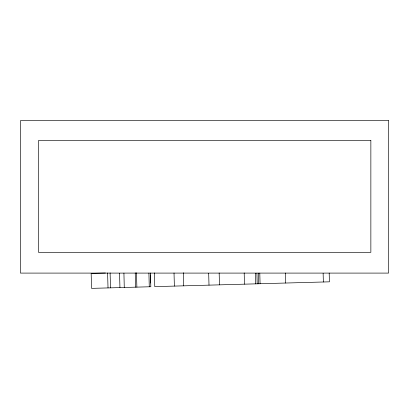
<?xml version="1.0" encoding="UTF-8"?>
<svg xmlns="http://www.w3.org/2000/svg" width="409" height="409" viewBox="0 0 409 409"><rect width="100%" height="100%" fill="white"/><g stroke="black" fill="none" stroke-linecap="round" stroke-linejoin="round"><path stroke-width="0.61" d="M105.425 273.013L91.161 273.406L91.57 288.371L150.819 286.74L150.44 273.023M329.184 273.094L329.424 281.827L154.76 286.632L154.382 272.915M323.125 273.263L323.366 281.99M285.288 273.054L285.564 283.033M259.787 273.13L260.078 283.734M258.345 273.171L258.636 283.774M256.898 273.212L257.189 283.81M255.359 273.253L255.651 283.856M244.188 272.936L244.495 284.163M219.163 273.002L219.49 284.848M208.677 273.289L209.004 285.139M183.35 272.742L183.707 285.835M174.019 272.997L174.382 286.09M150.297 274.899L150.522 283.002M148.902 273.064L149.28 286.781M136.478 272.783L136.872 287.123M135.226 272.818L135.619 287.159M123.922 273.13L124.27 287.471M119.546 273.248L119.944 287.588M110.103 272.885L110.517 287.849M107.603 272.951L108.017 287.916M388.55 120.629L20.45 120.629L20.45 273.094L388.55 273.094L388.55 120.629M370.861 140.512L38.497 140.512L38.497 252.322L370.861 252.322L370.861 140.512"/></g></svg>
